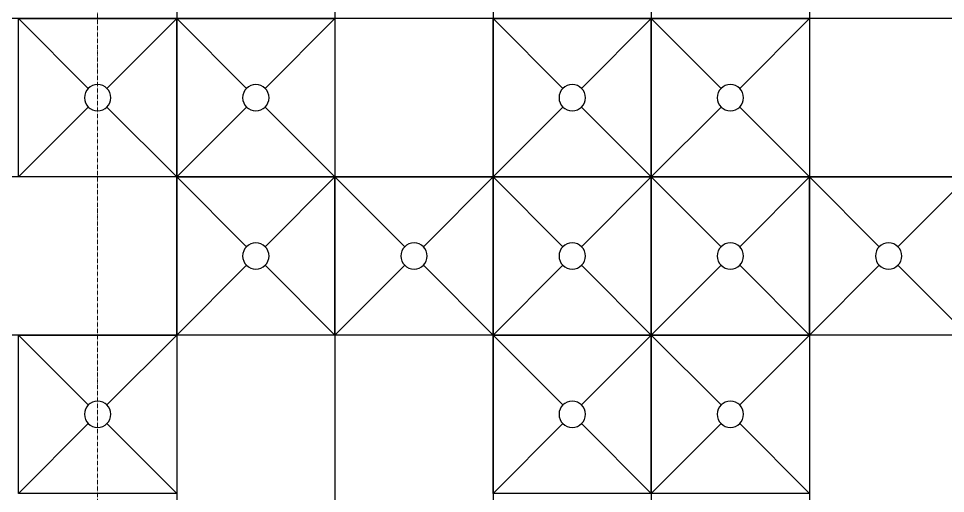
# Model space of a CAD drawing. Extents: x -32000 to 290600, y -111057 to 131250.
# Drawn here: x 217800 to 224831, y 68400 to 72000 of the extents above; entities that cross this region are included whole.
import ezdxf

# ---------------------------------------------------------------- set-up
doc = ezdxf.new("R2010")
doc.units = 0
doc.header["$LTSCALE"] = 5
doc.linetypes.add('H12PL3$0$JJP_三點線', pattern=[0.9, 0.3, -0.15, 0, -0.15, 0, -0.15, 0, -0.15])
for name, color, linetype in [('H12PL3$0$S-GRID', 252, 'Continuous'), ('XFDC30-200K$0$A-C-4500 (50K)', 9, 'Continuous'), ('XFDC30-50K$0$A-C-4500 (50K)', 9, 'Continuous'), ('XFDH30-50K$0$A-FFU-1200x1200_FAB B', 8, 'Continuous')]:
    doc.layers.add(name, color=color, linetype=linetype)

# ---------------------------------------------------------------- blocks, each defined once
blk = doc.blocks.new('H12PL3')
at = {"layer": 'H12PL3$0$S-GRID', "linetype": 'H12PL3$0$JJP_三點線', "lineweight": 0}
blk.add_line((218400, 128250), (218400, -28000), dxfattribs=at)
blk = doc.blocks.new('XFDC30-50K')
at = {"layer": 'XFDC30-50K$0$A-C-4500 (50K)', "ltscale": 0.3}
for p, q in [((219000, 87000, 0), (219000, 3000, 0)), ((220200, 87000, 0), (220200, 3000, 0)), ((221400, 87000, 0), (221400, 3000, 0)), ((222600, 87000, 0), (222600, 3000, 0)), ((223800, 87000, 0), (223800, 3000, 0)), ((243000, 72000), (174600, 72000)), ((243000, 70800), (174600, 70800)), ((243000, 69600), (174600, 69600))]:
    blk.add_line(p, q, dxfattribs=at)
blk = doc.blocks.new('XFDC30-200K')
at = {"layer": 'XFDC30-200K$0$A-C-4500 (50K)', "ltscale": 0.3}
for p, q in [((219000, 87000, 0), (219000, 3000, 0)), ((220200, 87000, 0), (220200, 3000, 0)), ((221400, 87000, 0), (221400, 3000, 0)), ((222600, 87000, 0), (222600, 3000, 0)), ((223800, 87000, 0), (223800, 3000, 0)), ((243000, 72000), (174600, 72000)), ((243000, 70800), (174600, 70800)), ((243000, 69600), (174600, 69600))]:
    blk.add_line(p, q, dxfattribs=at)
blk = doc.blocks.new('XFDH30-50K$0$FFU-1212')
for p, q in [((0, 120), (52.93, 67.07)), ((67.07, 67.07), (120, 120)), ((0, 0), (52.93, 52.93)), ((67.07, 52.93), (120, 0))]:
    blk.add_line(p, q)
blk.add_lwpolyline([(0, 0), (120, 0), (120, 120), (0, 120)], close=True)
blk.add_circle((60, 60), 10)
blk = doc.blocks.new('XFDH30-50K')
at = {"layer": 'XFDH30-50K$0$A-FFU-1200x1200_FAB B', "xscale": -10, "yscale": 10, "zscale": 10, "rotation": 89.9999999999992}
for p in [(219000, 72000), (220200, 72000), (222600, 72000), (223800, 72000), (220200, 70800), (221400, 70800), (222600, 70800), (223800, 70800), (225000, 70800), (219000, 69600), (222600, 69600), (223800, 69600)]:
    blk.add_blockref('XFDH30-50K$0$FFU-1212', p, dxfattribs=at)

msp = doc.modelspace()

# ---------------------------------------------------------------- block references
for name in ['H12PL3', 'XFDC30-200K', 'XFDC30-50K', 'XFDH30-50K']:
    msp.add_blockref(name, (0, 0))

doc.saveas('drawing.dxf')
